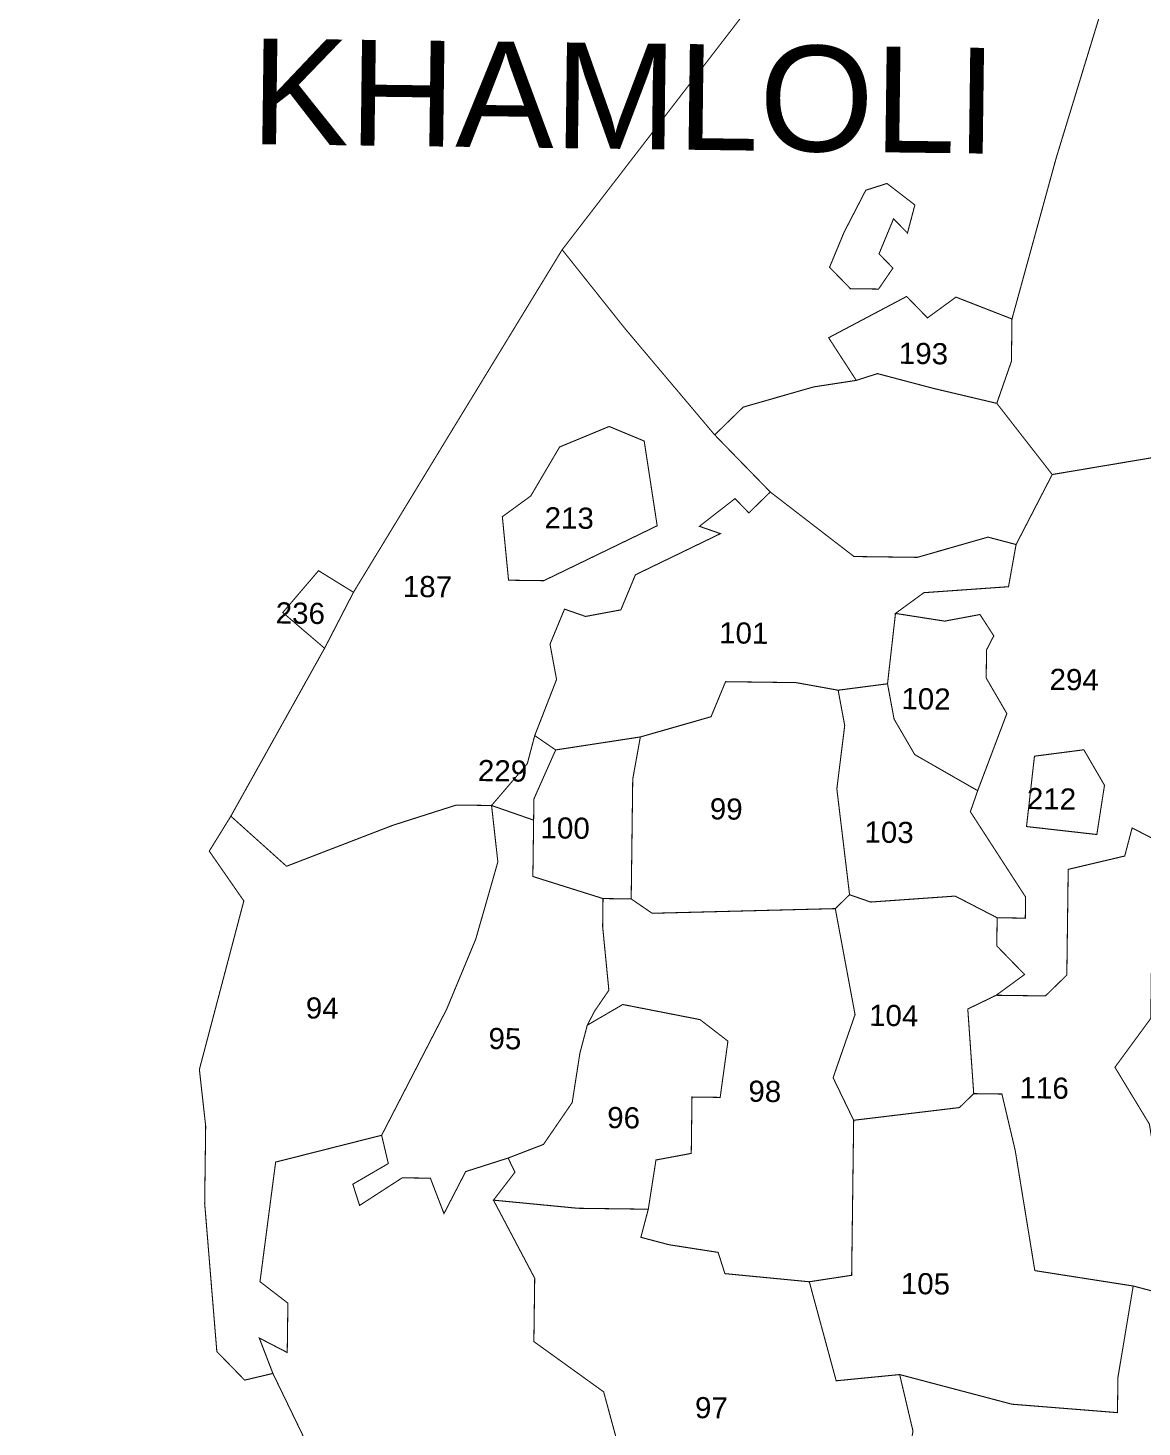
# Model space of a CAD drawing. Header units: metres. Extents: x 259278 to 277237, y 2171369 to 2185379.
# Drawn here: x 275860 to 276488, y 2174689 to 2175476 of the extents above; entities that cross this region are included whole.
import ezdxf

# ---------------------------------------------------------------- set-up
doc = ezdxf.new("R2010")
doc.units = ezdxf.units.M
doc.header["$MEASUREMENT"] = 0
for name, color, linetype in [('RIVER @ 1', 4, 'Continuous'), ('SURVEY NO.', 7, 'Continuous'), ('SURVEY PLOT BOUNDARY', 35, 'Continuous'), ('VILLAGE NAME', 3, 'Continuous')]:
    doc.layers.add(name, color=color, linetype=linetype)
doc.styles.add('PDF Arial', font='arial.ttf')

msp = doc.modelspace()

# ---------------------------------------------------------------- hatches: boundary and pattern name
at = {"layer": 'RIVER @ 1'}
h = msp.add_hatch(dxfattribs=at)
h.set_pattern_fill('DASH', color=256, scale=11.894434, angle=-0.74564)
h.set_pattern_definition([(359.25436, (257896.262, 2170850.366), (38.253085, 37.270174), [37.76483, -37.76483])])
edge = h.paths.add_edge_path()
edge.add_line((277165.72, 2174242.72), (277165.78, 2174247.49))
edge.add_line((277165.78, 2174247.49), (277094.27, 2174236.52))
edge.add_line((277094.27, 2174236.52), (276998.98, 2174225.86))
edge.add_line((276998.98, 2174225.86), (276955.42, 2174230.4))
edge.add_line((276955.42, 2174230.4), (276872.28, 2174239.41))
edge.add_line((276872.28, 2174239.41), (276702.23, 2174273.35))
edge.add_line((276702.23, 2174273.35), (276619.24, 2174294.25))
edge.add_line((276619.24, 2174294.25), (276559.88, 2174302.96))
edge.add_line((276559.88, 2174302.96), (276468.81, 2174312.07))
edge.add_line((276468.81, 2174312.07), (276397.45, 2174313))
edge.add_line((276397.45, 2174313), (276314.05, 2174302.19))
edge.add_line((276314.05, 2174302.19), (276274.31, 2174294.78))
edge.add_line((276274.31, 2174294.78), (276234.46, 2174279.43))
edge.add_line((276234.46, 2174279.43), (276202.38, 2174252.09))
edge.add_line((276202.38, 2174252.09), (276174.17, 2174216.77))
edge.add_line((276174.17, 2174216.77), (276141.99, 2174181.5))
edge.add_line((276141.99, 2174181.5), (276130, 2174173.73))
edge.add_line((276130, 2174173.73), (276125.98, 2174169.81))
edge.add_line((276125.98, 2174169.81), (276109.97, 2174158.12))
edge.add_line((276109.97, 2174158.12), (276038.25, 2174131.3))
edge.add_line((276038.25, 2174131.3), (275879.07, 2174085.79))
edge.add_line((275879.07, 2174085.79), (275719.78, 2174032.34))
edge.add_line((275719.78, 2174032.34), (275663.97, 2174009.28))
edge.add_line((275663.97, 2174009.28), (275624.12, 2173993.93))
edge.add_line((275624.12, 2173993.93), (275560.08, 2173947.18))
edge.add_line((275560.08, 2173947.18), (275544.06, 2173935.49))
edge.add_line((275544.06, 2173935.49), (275495.98, 2173896.46))
edge.add_line((275495.98, 2173896.46), (275459.94, 2173869.17))
edge.add_line((275459.94, 2173869.17), (275439.86, 2173849.61))
edge.add_line((275439.86, 2173849.61), (275419.99, 2173845.9))
edge.add_line((275419.99, 2173845.9), (275408.09, 2173846.06))
edge.add_line((275408.09, 2173846.06), (275396.36, 2173858.1))
edge.add_line((275396.36, 2173858.1), (275388.74, 2173882))
edge.add_line((275388.74, 2173882), (275377.46, 2173929.73))
edge.add_line((275377.46, 2173929.73), (275378.14, 2173981.27))
edge.add_line((275378.14, 2173981.27), (275387.35, 2174080.29))
edge.add_line((275387.35, 2174080.29), (275392.09, 2174139.71))
edge.add_line((275392.09, 2174139.71), (275393.02, 2174211.08))
edge.add_line((275393.02, 2174211.08), (275390.19, 2174298.35))
edge.add_line((275390.19, 2174298.35), (275391.02, 2174361.79))
edge.add_line((275391.02, 2174361.79), (275403.68, 2174421.11))
edge.add_line((275403.68, 2174421.11), (275424.18, 2174472.39))
edge.add_line((275424.18, 2174472.39), (275452.26, 2174520.84))
edge.add_line((275452.26, 2174520.84), (275460.68, 2174535.36))
edge.add_line((275460.68, 2174535.36), (275476.79, 2174554.98))
edge.add_line((275476.79, 2174554.98), (275480.86, 2174562.86))
edge.add_line((275480.86, 2174562.86), (275488.94, 2174574.65))
edge.add_line((275488.94, 2174574.65), (275505.27, 2174610.13))
edge.add_line((275505.27, 2174610.13), (275513.71, 2174649.67))
edge.add_line((275513.71, 2174649.67), (275514.64, 2174721.04))
edge.add_line((275514.64, 2174721.04), (275492.4, 2174840.29))
edge.add_line((275492.4, 2174840.29), (275446.69, 2174983.65))
edge.add_line((275446.69, 2174983.65), (275407.87, 2175047.6))
edge.add_line((275407.87, 2175047.6), (275357.27, 2175119.64))
edge.add_line((275357.27, 2175119.64), (275278.96, 2175196))
edge.add_line((275278.96, 2175196), (275208.59, 2175272.26))
edge.add_line((275208.59, 2175272.26), (275173.43, 2175312.37))
edge.add_line((275173.43, 2175312.37), (275177.34, 2175308.35))
edge.add_line((275177.34, 2175308.35), (275103.1, 2175392.6))
edge.add_line((275103.1, 2175392.6), (274981.97, 2175529))
edge.add_line((274981.97, 2175529), (274892.44, 2175657.06))
edge.add_line((274892.44, 2175657.06), (274853.73, 2175728.94))
edge.add_line((274853.73, 2175728.94), (274811.36, 2175824.66))
edge.add_line((274811.36, 2175824.66), (274773.17, 2175936.2))
edge.add_line((274773.17, 2175936.2), (274761.74, 2175972.03))
edge.add_line((274761.74, 2175972.03), (274754.82, 2175997.51))
edge.add_line((274754.82, 2175997.51), (274750.16, 2175995.98))
edge.add_line((274750.16, 2175995.98), (274698.11, 2175957))
edge.add_line((274698.11, 2175957), (274721.01, 2175889.29))
edge.add_line((274721.01, 2175889.29), (274744.13, 2175837.44))
edge.add_line((274744.13, 2175837.44), (274798.13, 2175721.73))
edge.add_line((274798.13, 2175721.73), (274805.85, 2175705.77))
edge.add_line((274805.85, 2175705.77), (274817.49, 2175685.79))
edge.add_line((274817.49, 2175685.79), (274863.87, 2175593.98))
edge.add_line((274863.87, 2175593.98), (274863.82, 2175590.02))
edge.add_line((274863.82, 2175590.02), (274871.59, 2175578.02))
edge.add_line((274871.59, 2175578.02), (274914.42, 2175517.98))
edge.add_line((274914.42, 2175517.98), (274996.18, 2175401.92))
edge.add_line((274996.18, 2175401.92), (275097.75, 2175285.6))
edge.add_line((275097.75, 2175285.6), (275183.82, 2175197.24))
edge.add_line((275183.82, 2175197.24), (275219.04, 2175161.09))
edge.add_line((275219.04, 2175161.09), (275281.69, 2175100.79))
edge.add_line((275281.69, 2175100.79), (275289.52, 2175092.76))
edge.add_line((275289.52, 2175092.76), (275324.57, 2175044.72))
edge.add_line((275324.57, 2175044.72), (275332.4, 2175036.68))
edge.add_line((275332.4, 2175036.68), (275355.82, 2175008.62))
edge.add_line((275355.82, 2175008.62), (275359.58, 2174992.71))
edge.add_line((275359.58, 2174992.71), (275375.08, 2174964.75))
edge.add_line((275375.08, 2174964.75), (275378.89, 2174952.8))
edge.add_line((275378.89, 2174952.8), (275401.9, 2174893.02))
edge.add_line((275401.9, 2174893.02), (275420.74, 2174817.43))
edge.add_line((275420.74, 2174817.43), (275424.34, 2174789.63))
edge.add_line((275424.34, 2174789.63), (275424.08, 2174769.8))
edge.add_line((275424.08, 2174769.8), (275427.63, 2174738.03))
edge.add_line((275427.63, 2174738.03), (275427.48, 2174726.14))
edge.add_line((275427.48, 2174726.14), (275422.95, 2174682.58))
edge.add_line((275422.95, 2174682.58), (275401.94, 2174591.65))
edge.add_line((275401.94, 2174591.65), (275381.34, 2174532.43))
edge.add_line((275381.34, 2174532.43), (275373, 2174500.82))
edge.add_line((275373, 2174500.82), (275364.45, 2174473.08))
edge.add_line((275364.45, 2174473.08), (275352.3, 2174433.67))
edge.add_line((275352.3, 2174433.67), (275343.86, 2174394.13))
edge.add_line((275343.86, 2174394.13), (275343.91, 2174398.09))
edge.add_line((275343.91, 2174398.09), (275326.87, 2174307.11))
edge.add_line((275326.87, 2174307.11), (275309.82, 2174216.12))
edge.add_line((275309.82, 2174216.12), (275309.77, 2174212.16))
edge.add_line((275309.77, 2174212.16), (275288.2, 2174077.61))
edge.add_line((275288.2, 2174077.61), (275279.44, 2174014.28))
edge.add_line((275279.44, 2174014.28), (275274.91, 2173970.72))
edge.add_line((275274.91, 2173970.72), (275274.86, 2173966.75))
edge.add_line((275274.86, 2173966.75), (275264.82, 2173804.3))
edge.add_line((275264.82, 2173804.3), (275260.08, 2173744.88))
edge.add_line((275260.08, 2173744.88), (275254.1, 2173590.3))
edge.add_line((275254.1, 2173590.3), (275244.99, 2173499.22))
edge.add_line((275244.99, 2173499.22), (275236.44, 2173451.74))
edge.add_line((275236.44, 2173451.74), (275236.39, 2173447.78))
edge.add_line((275236.39, 2173447.78), (275232.01, 2173416.11))
edge.add_line((275232.01, 2173416.11), (275206.99, 2173321.26))
edge.add_line((275206.99, 2173321.26), (275194.53, 2173277.81))
edge.add_line((275194.53, 2173277.81), (275190.3, 2173258.03))
edge.add_line((275190.3, 2173258.03), (275169.3, 2173167.1))
edge.add_line((275169.3, 2173167.1), (275152.25, 2173076.12))
edge.add_line((275152.25, 2173076.12), (275147.64, 2173040.84))
edge.add_line((275147.64, 2173040.84), (275143.45, 2173008.82))
edge.add_line((275143.45, 2173008.82), (275109.1, 2172807.03))
edge.add_line((275109.1, 2172807.03), (275095.66, 2172688.24))
edge.add_line((275095.66, 2172688.24), (275086.6, 2172601.11))
edge.add_line((275086.6, 2172601.11), (275086.24, 2172573.36))
edge.add_line((275086.24, 2172573.36), (275081.34, 2172502.05))
edge.add_line((275081.34, 2172502.05), (275084.74, 2172458.38))
edge.add_line((275084.74, 2172458.38), (275084.23, 2172418.73))
edge.add_line((275084.23, 2172418.73), (275091.43, 2172363.12))
edge.add_line((275091.43, 2172363.12), (275105.48, 2172224.15))
edge.add_line((275105.48, 2172224.15), (275127.2, 2172065.25))
edge.add_line((275127.2, 2172065.25), (275134.62, 2172025.49))
edge.add_line((275134.62, 2172025.49), (275164.63, 2171894.24))
edge.add_line((275164.63, 2171894.24), (275198.24, 2171735.19))
edge.add_line((275198.24, 2171735.19), (275213.37, 2171679.47))
edge.add_line((275213.37, 2171679.47), (275246.88, 2171512.49))
edge.add_line((275246.88, 2171512.49), (275246.94, 2171516.45))
edge.add_line((275246.94, 2171516.45), (275269.33, 2171409.09))
edge.add_line((275269.33, 2171409.09), (275271.15, 2171397.17))

# ---------------------------------------------------------------- linework, layer by layer
at = {"layer": 'SURVEY PLOT BOUNDARY', "lineweight": 18, "const_width": 0.595}
for points in [[(276318.47, 2175555.23), (276161.18, 2175351.07), (276096.36, 2175244.84), (276043.69, 2175158.29), (276024.02, 2175170.44), (276003.89, 2175146.91), (276027.42, 2175126.78), (275974.65, 2175032.29), (275962.5, 2175012.62), (275981.96, 2174984.61), (275956.93, 2174889.76), (275960.48, 2174857.99), (275959.92, 2174814.38), (275966.76, 2174731.02), (275982.41, 2174714.95), (275998.32, 2174718.71), (276021.49, 2174670.82), (275993.74, 2174671.18), (275890.46, 2174656.67), (275771.33, 2174642.35)], [(276468.38, 2175497.76), (276439.39, 2175402.96), (276414.42, 2175312.08), (276382.86, 2175324.39), (276366.85, 2175312.7), (276355.11, 2175324.75), (276311.2, 2175301.53), (276326.75, 2175277.53), (276302.91, 2175273.88), (276263.11, 2175262.5), (276247.05, 2175246.85), (276196.29, 2175306.99), (276161.18, 2175351.07), (276318.47, 2175555.23)], [(276524.49, 2175239.27), (276437.07, 2175224.55), (276405.87, 2175264.61), (276414.11, 2175288.29), (276414.42, 2175312.08), (276439.39, 2175402.96), (276468.38, 2175497.76)], [(276497.82, 2175017.55), (276482.06, 2175025.69), (276477.89, 2175009.88), (276446.07, 2175002.36), (276445.3, 2174942.89), (276433.25, 2174931.15), (276405.5, 2174931.51), (276421.52, 2174943.2), (276405.87, 2174959.27), (276406.07, 2174975.13), (276421.93, 2174974.92), (276422.08, 2174986.81), (276390.99, 2175034.8), (276395.11, 2175046.65), (276411.53, 2175090.05), (276399.9, 2175110.03), (276400.1, 2175125.89), (276404.17, 2175133.77), (276396.4, 2175145.77), (276376.53, 2175142.06), (276348.83, 2175146.39), (276364.84, 2175158.07), (276412.46, 2175161.42), (276416.73, 2175185.16), (276437.07, 2175224.55), (276524.49, 2175239.27)], [(276021.49, 2174670.82), (275998.32, 2174718.71), (275990.65, 2174738.64), (276006.4, 2174730.5), (276006.76, 2174758.26), (275991.06, 2174770.36), (275999.87, 2174837.65), (276059.54, 2174852.74), (276063.29, 2174836.83), (276043.32, 2174825.19), (276047.13, 2174813.25), (276071.12, 2174828.8), (276086.98, 2174828.59), (276094.65, 2174808.66), (276106.85, 2174832.3), (276130.74, 2174839.92), (276134.6, 2174831.94), (276122.5, 2174816.23), (276145.72, 2174772.31), (276145.25, 2174736.63), (276184.53, 2174708.36), (276192.1, 2174680.5)]]:
    msp.add_lwpolyline(points, dxfattribs=at)
for points in [[(276359.75, 2175376.24), (276355.58, 2175360.43), (276347.75, 2175368.47), (276339.57, 2175348.75), (276347.39, 2175340.71), (276339.31, 2175328.92), (276323.45, 2175329.13), (276311.71, 2175341.18), (276319.9, 2175360.9), (276332.1, 2175384.53), (276344.05, 2175388.34)], [(276311.71, 2175341.18), (276323.45, 2175329.13), (276339.31, 2175328.92), (276347.39, 2175340.71), (276339.57, 2175348.75), (276347.75, 2175368.47), (276355.58, 2175360.43), (276359.75, 2175376.24), (276344.05, 2175388.34), (276332.1, 2175384.53), (276319.9, 2175360.9)], [(276247.05, 2175246.85), (276278.35, 2175214.72), (276266.3, 2175202.98), (276258.48, 2175211.01), (276238.45, 2175195.41), (276250.29, 2175191.29), (276202.41, 2175168.12), (276194.23, 2175148.4), (276174.35, 2175144.69), (276162.51, 2175148.81), (276154.33, 2175129.09), (276158.03, 2175109.21), (276145.73, 2175077.65), (276141.56, 2175061.84), (276121.43, 2175038.31), (276101.6, 2175038.57), (276065.77, 2175027.14), (276006, 2175004.12), (275974.65, 2175032.29), (276027.42, 2175126.78), (276043.69, 2175158.29), (276096.36, 2175244.84), (276161.18, 2175351.07), (276196.29, 2175306.99)], [(276414.42, 2175312.08), (276414.11, 2175288.29), (276405.87, 2175264.61), (276370.3, 2175273), (276338.69, 2175281.34), (276326.75, 2175277.53), (276311.2, 2175301.53), (276355.11, 2175324.75), (276366.85, 2175312.7), (276382.86, 2175324.39)], [(276405.87, 2175264.61), (276437.07, 2175224.55), (276416.73, 2175185.16), (276400.93, 2175189.33), (276361.13, 2175177.95), (276325.46, 2175178.41), (276278.35, 2175214.72), (276247.05, 2175246.85), (276263.11, 2175262.5), (276302.91, 2175273.88), (276326.75, 2175277.53), (276338.69, 2175281.34), (276370.3, 2175273)], [(276214.67, 2175195.72), (276150.83, 2175164.82), (276131, 2175165.08), (276127.5, 2175200.82), (276143.52, 2175212.51), (276159.73, 2175240.05), (276187.64, 2175251.59), (276207.36, 2175243.4)], [(276214.67, 2175195.72), (276207.36, 2175243.4), (276187.64, 2175251.59), (276159.73, 2175240.05), (276143.52, 2175212.51), (276127.5, 2175200.82), (276131, 2175165.08), (276150.83, 2175164.82)], [(276416.73, 2175185.16), (276412.46, 2175161.42), (276364.84, 2175158.07), (276348.83, 2175146.39), (276344.35, 2175106.79), (276316.55, 2175103.19), (276292.81, 2175107.46), (276253.17, 2175107.98), (276244.99, 2175088.25), (276205.19, 2175076.88), (276157.52, 2175069.57), (276145.73, 2175077.65), (276158.03, 2175109.21), (276154.33, 2175129.09), (276162.51, 2175148.81), (276174.35, 2175144.69), (276194.23, 2175148.4), (276202.41, 2175168.12), (276250.29, 2175191.29), (276238.45, 2175195.41), (276258.48, 2175211.01), (276266.3, 2175202.98), (276278.35, 2175214.72), (276325.46, 2175178.41), (276361.13, 2175177.95), (276400.93, 2175189.33)], [(276043.69, 2175158.29), (276027.42, 2175126.78), (276003.89, 2175146.91), (276024.02, 2175170.44)], [(276395.11, 2175046.65), (276359.69, 2175066.93), (276348.05, 2175086.91), (276344.35, 2175106.79), (276348.83, 2175146.39), (276376.53, 2175142.06), (276396.4, 2175145.77), (276404.17, 2175133.77), (276400.1, 2175125.89), (276399.9, 2175110.03), (276411.53, 2175090.05)], [(276316.55, 2175103.19), (276320.25, 2175083.31), (276315.82, 2175047.68), (276322.98, 2174988.1), (276314.95, 2174980.28), (276211.83, 2174977.65), (276200.04, 2174985.74), (276200.91, 2175053.14), (276205.19, 2175076.88), (276244.99, 2175088.25), (276253.17, 2175107.98), (276292.81, 2175107.46)], [(276322.98, 2174988.1), (276315.82, 2175047.68), (276320.25, 2175083.31), (276316.55, 2175103.19), (276344.35, 2175106.79), (276348.05, 2175086.91), (276359.69, 2175066.93), (276395.11, 2175046.65), (276390.99, 2175034.8), (276422.08, 2174986.81), (276421.93, 2174974.92), (276406.07, 2174975.13), (276382.44, 2174987.33), (276334.82, 2174983.98)], [(276145.11, 2175030.07), (276121.43, 2175038.31), (276141.56, 2175061.84), (276145.73, 2175077.65), (276157.52, 2175069.57), (276145.26, 2175041.97)], [(276200.04, 2174985.74), (276184.18, 2174985.94), (276144.69, 2174998.35), (276145.11, 2175030.07), (276145.26, 2175041.97), (276157.52, 2175069.57), (276205.19, 2175076.88), (276200.91, 2175053.14)], [(276466.51, 2175049.68), (276462.19, 2175021.98), (276422.6, 2175026.46), (276427.08, 2175066.06), (276454.88, 2175069.66)], [(276422.6, 2175026.46), (276462.19, 2175021.98), (276466.51, 2175049.68), (276454.88, 2175069.66), (276427.08, 2175066.06)], [(276121.43, 2175038.31), (276124.98, 2175006.54), (276112.52, 2174963.08), (276096.14, 2174923.64), (276075.81, 2174884.25), (276059.54, 2174852.74), (275999.87, 2174837.65), (275991.06, 2174770.36), (276006.76, 2174758.26), (276006.4, 2174730.5), (275990.65, 2174738.64), (275998.32, 2174718.71), (275982.41, 2174714.95), (275966.76, 2174731.02), (275959.92, 2174814.38), (275960.48, 2174857.99), (275956.93, 2174889.76), (275981.96, 2174984.61), (275962.5, 2175012.62), (275974.65, 2175032.29), (276006, 2175004.12), (276065.77, 2175027.14), (276101.6, 2175038.57)], [(276145.11, 2175030.07), (276144.69, 2174998.35), (276184.18, 2174985.94), (276183.97, 2174970.08), (276187.47, 2174934.35), (276179.39, 2174922.56), (276175.32, 2174914.68), (276171.15, 2174898.87), (276166.83, 2174871.17), (276150.66, 2174847.59), (276130.74, 2174839.92), (276106.85, 2174832.3), (276094.65, 2174808.66), (276086.98, 2174828.59), (276071.12, 2174828.8), (276047.13, 2174813.25), (276043.32, 2174825.19), (276063.29, 2174836.83), (276059.54, 2174852.74), (276075.81, 2174884.25), (276096.14, 2174923.64), (276112.52, 2174963.08), (276124.98, 2175006.54), (276121.43, 2175038.31)], [(276517.22, 2174985.57), (276493.28, 2174973.99), (276492.56, 2174918.48), (276472.38, 2174890.99), (276491.79, 2174859.01), (276506.46, 2174767.61), (276498.48, 2174763.75), (276482.67, 2174767.92), (276427.28, 2174776.58), (276416.26, 2174844.13), (276408.75, 2174875.95), (276392.89, 2174876.16), (276389.54, 2174923.79), (276405.5, 2174931.51), (276433.25, 2174931.15), (276445.3, 2174942.89), (276446.07, 2175002.36), (276477.89, 2175009.88), (276482.06, 2175025.69), (276497.82, 2175017.55), (276497.71, 2175009.62), (276509.45, 2174997.57)], [(276314.95, 2174980.28), (276326.07, 2174920.65), (276313.71, 2174885.12), (276325.29, 2174861.18), (276324.16, 2174773.95), (276300.32, 2174770.3), (276252.8, 2174774.88), (276248.99, 2174786.83), (276221.29, 2174791.15), (276205.49, 2174795.32), (276209.66, 2174811.13), (276213.99, 2174838.83), (276233.86, 2174842.54), (276234.27, 2174874.26), (276250.13, 2174874.05), (276254.5, 2174905.72), (276238.8, 2174917.82), (276195.3, 2174926.32), (276175.32, 2174914.68), (276179.39, 2174922.56), (276187.47, 2174934.35), (276183.97, 2174970.08), (276184.18, 2174985.94), (276200.04, 2174985.74), (276211.83, 2174977.65)], [(276405.5, 2174931.51), (276389.54, 2174923.79), (276392.89, 2174876.16), (276384.86, 2174868.33), (276325.29, 2174861.18), (276313.71, 2174885.12), (276326.07, 2174920.65), (276314.95, 2174980.28), (276322.98, 2174988.1), (276334.82, 2174983.98), (276382.44, 2174987.33), (276406.07, 2174975.13), (276405.87, 2174959.27), (276421.52, 2174943.2)], [(276130.74, 2174839.92), (276150.66, 2174847.59), (276166.83, 2174871.17), (276171.15, 2174898.87), (276175.32, 2174914.68), (276195.3, 2174926.32), (276238.8, 2174917.82), (276254.5, 2174905.72), (276250.13, 2174874.05), (276234.27, 2174874.26), (276233.86, 2174842.54), (276213.99, 2174838.83), (276209.66, 2174811.13), (276170.02, 2174811.65), (276122.5, 2174816.23), (276134.6, 2174831.94)], [(276582.34, 2174810.25), (276582.19, 2174798.35), (276573.69, 2174754.84), (276573.44, 2174735.02), (276557.63, 2174739.19), (276545.89, 2174751.24), (276510.27, 2174755.67), (276506.46, 2174767.61), (276491.79, 2174859.01), (276472.38, 2174890.99), (276492.56, 2174918.48), (276508.31, 2174910.35), (276516.4, 2174922.14), (276532.15, 2174914), (276551.61, 2174885.99), (276567.31, 2174873.89), (276598.67, 2174845.72), (276594.49, 2174829.92)], [(276482.67, 2174767.92), (276474.07, 2174716.48), (276473.81, 2174696.66), (276414.4, 2174701.4), (276351.18, 2174718.08), (276315.45, 2174714.58), (276300.32, 2174770.3), (276324.16, 2174773.95), (276325.29, 2174861.18), (276384.86, 2174868.33), (276392.89, 2174876.16), (276408.75, 2174875.95), (276416.26, 2174844.13), (276427.28, 2174776.58)], [(276351.18, 2174718.08), (276358.7, 2174686.26), (276350.15, 2174638.79), (276349.58, 2174595.17), (276310.05, 2174603.62), (276298.1, 2174599.81), (276290.33, 2174611.81), (276191.58, 2174640.85), (276195.7, 2174652.69), (276192.1, 2174680.5), (276184.53, 2174708.36), (276145.25, 2174736.63), (276145.72, 2174772.31), (276122.5, 2174816.23), (276170.02, 2174811.65), (276209.66, 2174811.13), (276205.49, 2174795.32), (276221.29, 2174791.15), (276248.99, 2174786.83), (276252.8, 2174774.88), (276300.32, 2174770.3), (276315.45, 2174714.58)], [(276573.44, 2174735.02), (276569.01, 2174699.39), (276544.76, 2174664.01), (276540.33, 2174628.38), (276496.77, 2174632.91), (276477.42, 2174668.85), (276457.39, 2174653.25), (276393.91, 2174650.11), (276381.25, 2174590.8), (276357.41, 2174587.14), (276349.58, 2174595.17), (276350.15, 2174638.79), (276358.7, 2174686.26), (276351.18, 2174718.08), (276414.4, 2174701.4), (276473.81, 2174696.66), (276474.07, 2174716.48), (276482.67, 2174767.92), (276498.48, 2174763.75), (276506.46, 2174767.61), (276510.27, 2174755.67), (276545.89, 2174751.24), (276557.63, 2174739.19)]]:
    msp.add_lwpolyline(points, close=True, dxfattribs=at)

# ---------------------------------------------------------------- texts
at = {"layer": 'SURVEY NO.', "char_height": 11.894, "attachment_point": 7, "rotation": 359.25436, "style": 'PDF Arial'}
for s, insert in [('193', (276350.65, 2175286.72)), ('213', (276151.21, 2175194.14)), ('187', (276071.41, 2175155.54)), ('236', (275999.85, 2175140.6)), ('101', (276249.49, 2175129.43)), ('294', (276435.49, 2175103.22)), ('102', (276352.09, 2175092.4)), ('229', (276113.67, 2175051.89)), ('212', (276422.73, 2175036.31)), ('99', (276244.23, 2175030.36)), ('100', (276148.94, 2175019.7)), ('103', (276331.29, 2175017.32)), ('94', (276016.78, 2174918.32)), ('104', (276333.91, 2174914.19)), ('95', (276119.64, 2174901.12)), ('98', (276265.95, 2174871.46)), ('116', (276418.63, 2174873.44)), ('96', (276186.46, 2174856.63)), ('105', (276351.77, 2174763.27)), ('97', (276235.88, 2174693.4))]:
    msp.add_mtext(s, dxfattribs=dict(at, insert=insert))
at = {"layer": 'VILLAGE NAME', "insert": (275985.51, 2175409.68), "char_height": 59.472, "attachment_point": 7, "rotation": 359.25436, "style": 'PDF Arial'}
msp.add_mtext('KHAMLOLI', dxfattribs=at)

doc.saveas('drawing.dxf')
